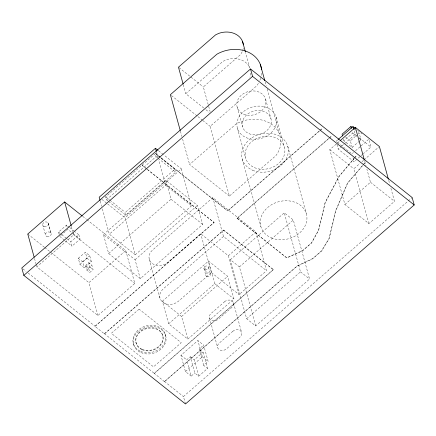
<?xml version="1.0" encoding="UTF-8"?>
<svg xmlns="http://www.w3.org/2000/svg" width="436" height="436" viewBox="0 0 436 436"><rect width="100%" height="100%" fill="white"/><g stroke="black" fill="none" stroke-linecap="round" stroke-linejoin="round"><path stroke-width="0.33" stroke-dasharray="2.18 1.64" d="M328.973 138.217L237.02 218.218L286.719 257.758L302.557 250.618L311.527 242.814L318.618 230.006L325.142 202.451L339.115 176.182L354.179 158.263M237.02 218.218L286.779 257.965L302.617 250.825L311.582 243.021L318.672 230.213L325.202 202.658L339.175 176.389L354.239 158.47M362.883 165.348L347.645 183.131L335.687 210.997L329.158 238.552L321.61 251L312.645 258.804L297.134 266.205L164.47 381.631L297.08 265.998L312.585 258.597L321.555 250.793L329.104 238.345L335.627 210.79L347.585 182.918L362.823 165.14M242.182 51.813L240.558 54.582L203.334 86.966L208.506 105.73M354.61 157.75L356.762 155.189M354.67 157.957L356.822 155.401M363.259 164.628L365.433 162.088M363.313 164.835L365.929 161.789M203.765 108.019L185.769 93.707L222.992 61.323L226.246 59.846A19.119 15.511 -15.4 0 1 249.839 67.983L245.561 52.456M59.22 234.541L58.544 232.077L66.61 225.058L69.28 227.178M60.735 235.511L67.798 229.363L72.599 233.184M108.084 201.04L106.493 199.775L105.681 196.821L155.243 153.701L158.421 156.224M106.493 199.775L156.055 156.655L155.243 153.701M86.96 219.711L125.759 250.575L134.806 283.422L97.942 315.495L36.82 266.876L73.684 234.797L72.976 232.225M78.872 234.808L80.061 239.119L71.989 246.138L70.801 241.833L78.872 234.808L75.139 231.843M229.374 196.107L189.595 164.465L236.127 123.977A30.215 24.509 -15.4 0 1 272.811 125.187A30.215 24.509 -15.4 0 1 275.906 155.625L229.374 196.107L210.157 126.331L256.69 85.848A30.215 24.509 -15.4 0 0 258.87 82.431M174.831 169.282L175.643 172.236L126.08 215.357L125.268 212.403L174.831 169.282L158.949 156.649M103.425 234.563L165.811 180.281L197.443 205.438L202.658 224.382L140.272 278.664L108.64 253.507L103.425 234.563L135.056 259.72L140.272 278.664M78.289 258.357L85.342 252.221L89.707 255.692L91.353 261.676L84.301 267.813L79.941 264.341L78.289 258.357L82.655 261.829L84.301 267.813M181.338 168.868L191.518 205.819L135.242 254.782L125.061 217.831L181.338 168.868L163.903 154.998M135.242 254.782L109.349 234.181L165.625 185.218L158.66 159.941M82.655 261.829L89.707 255.692M79.941 264.341L86.993 258.21L85.342 252.221M85.483 265.535L88.764 262.679L91.843 265.126L93.075 269.595L89.794 272.451L86.71 270.004L85.483 265.535L88.562 267.982L89.794 272.451M88.562 267.982L91.843 265.126M86.71 270.004L89.996 267.148L88.764 262.679M108.64 253.507L171.032 199.225L165.811 180.281M97.942 315.495L88.895 282.648L125.759 250.575M135.056 259.72L197.443 205.438M212.79 197.65L152.518 250.09A11.363 9.216 -15.4 0 0 152.017 263.322A11.363 9.216 -15.4 0 0 167.882 262.314L200.718 233.745L228.388 255.752L239.086 294.583L266.516 270.718L255.823 231.887L212.79 197.65L223.483 236.481L266.516 270.718M104.411 333.856L223.592 230.164L104.411 333.856L94.972 326.346L214.092 222.447L142.038 165.124M319.588 130.92L227.641 210.92L322.613 128.026M94.972 326.346L214.092 222.447M320.1 130.473L322.673 128.233M329.485 137.771L332.052 135.536M237.08 218.431L332.112 135.743M223.483 236.481L163.217 288.921A11.363 9.216 -15.4 0 0 162.715 302.153A11.363 9.216 -15.4 0 0 178.58 301.14L211.416 272.576L200.718 233.745M337.611 139.951L336.08 141.286L351.917 153.886L353.454 152.551M390.901 188.292L394.498 201.345L368.916 223.603L344.903 204.5L329.801 149.673L339.524 141.22M359.52 140.981L352.168 147.384L343.879 140.79L352.708 133.111L352.212 131.312M162.383 301.205L208.528 261.06L227.717 276.326L233.952 298.954L187.807 339.104L168.618 323.839L162.383 301.205L181.578 316.476L187.807 339.104M362.774 154.175L354.081 161.74L338.243 149.139L341.312 146.469M341.819 146.027L355.117 134.457L353.852 129.879M352.168 147.384L350.348 140.79L356.234 135.672M358.196 133.966L359.177 133.111L357.624 131.874M360.011 140.555L360.992 139.705L359.177 133.111M228.388 255.752L255.823 231.887M355.498 150.774L360.61 146.327M361.122 145.88L368.791 139.209L370.954 147.057L363.286 153.734M230.371 259.714L284.261 212.828L293.314 220.027L309.571 279.045L255.681 325.937L246.629 318.732L230.371 259.714L239.424 266.914L255.681 325.937M168.618 323.839L214.763 283.689L208.528 261.06M181.578 316.476L227.717 276.326M239.424 266.914L293.314 220.027M368.916 223.603L353.814 168.781L359.956 163.44M362 161.658L363.537 160.323M364.049 159.876L378.884 146.97M344.903 204.5L370.48 182.243L366.889 169.19M164.47 381.631L154.213 373.309L273.394 269.617L223.532 229.957M154.273 373.516L273.394 269.617M191.191 376.143L185.431 371.559L180.945 355.28L197.884 340.543L203.645 345.127L208.13 361.406L203.634 365.313L207.58 368.447L198.712 376.164L194.767 373.025L190.287 356.746L186.706 359.863L191.191 376.143L194.767 373.025M203.634 365.313L199.154 349.034L203.645 345.127M198.712 376.164L194.227 359.885L203.094 352.168L199.154 349.034M185.431 371.559L202.369 356.822L197.884 340.543M246.629 318.732L300.518 271.846L284.261 212.828M185.474 403.959L183.436 396.553L412.162 197.552M357.705 130.386L361.929 133.748M353.999 128.991L355.553 130.228M355.117 134.457L357.226 136.141M359.34 137.82L370.954 147.057M352.708 133.111L356.85 136.408M358.921 138.054L360.992 139.705M345.688 137.084L350.348 140.79M329.801 149.673L353.814 168.781M370.48 182.243L394.498 201.345M178.994 67.602L203.334 86.966M205.879 109.703L209.057 112.232M171.435 95.528L197.426 116.205M197.955 116.625L202.2 120.004M202.729 120.423L210.157 126.331M158.617 150.796L163.375 154.578M155.527 153.39L160.295 157.183M160.824 157.609L227.581 210.713M155.581 153.597L227.641 210.92M156.055 156.655L157.647 157.914M158.175 158.339L175.643 172.236M300.518 271.846L309.571 279.045M142.092 165.337L146.861 169.13M147.39 169.55L214.152 222.654M223.592 230.164L273.448 269.824M165.625 185.218L191.518 205.819M171.032 199.225L202.658 224.382M211.416 272.576L239.086 294.583M105.681 196.821L109.387 199.77M109.916 200.189L125.268 212.403M214.763 283.689L233.952 298.954M108.613 201.459L126.08 215.357M101.811 199.339L107.098 203.541M107.627 203.961L125.061 217.831M82.709 216.327L86.432 219.286M69.809 227.597L74.611 231.418M73.128 233.603L80.061 239.119M73.684 234.797L134.806 283.422M58.544 232.077L61.209 234.197M61.738 234.623L66.539 238.438M67.073 238.863L70.801 241.833M59.727 236.388L65.057 240.628M65.591 241.054L71.989 246.138M86.993 258.21L91.353 261.676M89.996 267.148L93.075 269.595M202.369 356.822L208.13 361.406M190.287 356.746L194.227 359.885M180.945 355.28L186.706 359.863M27.773 234.028L44.249 247.136M44.783 247.555L50.096 251.785M50.631 252.21L88.895 282.648M22.857 268.816L26.04 271.345M28.16 273.034L94.917 326.139M104.357 333.649L154.213 373.309M164.416 381.424L183.436 396.553M388.743 180.46L389.822 184.379M364.73 161.358L365.989 165.925M353.002 157.816L354.081 161.74M343.383 138.991L343.879 140.79M336.979 144.556L338.243 149.139M287.744 146.229L306.35 213.771M276.108 117.197L284.365 147.188M265.132 81.897L266.211 85.81M267.11 89.075L279.503 134.07M265.557 99.065L270.958 118.663M237.151 107.152L242.552 126.751M237.402 128.217L245.664 158.203M242.285 159.162L260.892 226.709M208.68 106.373L210.108 111.551M183.273 84.649L185.769 93.707M233.505 302.976L241.669 332.613M180.433 131.203L181.872 136.419M182.591 139.03L189.595 164.465M208.533 267.263L210.43 274.14M204.642 266.636L206.539 273.514M203.961 268.565L205.857 275.443M209.465 317.888L217.629 347.525M156.519 152.164L157.946 157.347M203.094 352.168L207.58 368.447M149.275 259.311L159.968 298.142M165.358 334.461L165.696 335.676M162.672 335.23L162.802 335.709M100.242 201.127L101.67 206.31M102.384 208.904L109.349 234.181M136.043 342.81L136.174 343.285M133.351 343.573L133.683 344.789M71.379 226.426L72.801 231.581M66.61 225.058L67.291 227.516M48.336 223.45L51.099 233.473M48.123 222.992L50.881 233.015M42.701 224.818L45.458 234.84M34.515 258.499L35.932 263.655M36.112 264.298L36.82 266.876M243.228 48.325A19.119 15.511 -15.4 0 1 242.629 50.663M250.711 73.09A19.119 15.511 -15.4 0 1 249.937 77.194M261.616 73.292A30.215 24.509 -15.4 0 1 260.832 77.613M260.646 78.229A30.215 24.509 -15.4 0 1 259.731 80.655M139.1 309.151L111.338 333.306L153.51 366.85L181.267 342.701L139.1 309.151M224.769 301.57L210.986 313.555A5.336 4.327 -15.4 0 0 210.752 319.768A5.336 4.327 -15.4 0 0 218.202 319.294L231.979 307.309A5.336 4.327 -15.4 0 0 232.214 301.096A5.336 4.327 -15.4 0 0 224.769 301.57M232.928 331.207L219.15 343.192A5.336 4.327 -15.4 0 0 218.916 349.405A5.336 4.327 -15.4 0 0 226.366 348.931L240.143 336.946A5.336 4.327 -15.4 0 0 240.378 330.733A5.336 4.327 -15.4 0 0 232.928 331.207M271.317 237.833A23.631 19.168 -15.4 0 0 306.949 218.758A23.631 19.168 -15.4 0 0 272.593 204.13A23.631 19.168 -15.4 0 0 271.317 237.833M243.67 114.101A14.77 11.979 -15.4 0 0 265.938 102.182A14.77 11.979 -15.4 0 0 244.465 93.042A14.77 11.979 -15.4 0 0 243.67 114.101M249.065 133.699A14.77 11.979 -15.4 0 0 271.334 121.78A14.77 11.979 -15.4 0 0 249.861 112.641A14.77 11.979 -15.4 0 0 249.065 133.699M246.28 137.683A20.121 16.317 -15.4 0 0 276.62 121.442A20.121 16.317 -15.4 0 0 247.365 108.989A20.121 16.317 -15.4 0 0 246.28 137.683M254.542 167.675A20.121 16.317 -15.4 0 0 284.882 151.434A20.121 16.317 -15.4 0 0 255.627 138.98A20.121 16.317 -15.4 0 0 254.542 167.675M252.711 170.291A23.631 19.168 -15.4 0 0 288.349 151.21A23.631 19.168 -15.4 0 0 253.986 136.588A23.631 19.168 -15.4 0 0 252.711 170.291M46.974 236.546A2.91 2.36 -15.4 0 0 51.186 233.969A2.91 2.36 -15.4 0 0 46.788 232.432A2.91 2.36 -15.4 0 0 46.974 236.546M206.904 276.56A2.376 1.929 -15.4 0 0 210.49 274.642A2.376 1.929 -15.4 0 0 207.035 273.17A2.376 1.929 -15.4 0 0 206.904 276.56M44.216 226.524A2.91 2.36 -15.4 0 0 48.423 223.946A2.91 2.36 -15.4 0 0 44.025 222.409A2.91 2.36 -15.4 0 0 44.216 226.524M205.013 269.682A2.376 1.929 -15.4 0 0 208.599 267.764A2.376 1.929 -15.4 0 0 205.138 266.292A2.376 1.929 -15.4 0 0 205.013 269.682M141.024 352.62A16.639 13.494 -15.4 0 0 166.121 339.186A16.639 13.494 -15.4 0 0 141.923 328.886A16.639 13.494 -15.4 0 0 141.024 352.62M142.278 349.803A13.843 11.227 -15.4 0 0 163.157 338.63A13.843 11.227 -15.4 0 0 143.024 330.057A13.843 11.227 -15.4 0 0 142.278 349.803M140.692 351.405A16.639 13.494 -15.4 0 0 165.784 337.976A16.639 13.494 -15.4 0 0 141.591 327.676A16.639 13.494 -15.4 0 0 140.692 351.405M142.147 349.323A13.843 11.227 -15.4 0 0 163.026 338.151A13.843 11.227 -15.4 0 0 142.894 329.583A13.843 11.227 -15.4 0 0 142.147 349.323"/><path stroke-width="0.65" d="M82.181 215.907L64.637 201.955L27.773 234.028L34.161 257.213M158.088 150.376L155.45 148.273L99.174 197.236L100.067 200.478M250.526 68.97L21.8 267.976L23.838 275.383L185.474 403.959L414.2 204.958L412.162 197.552L250.526 68.97L252.564 76.376L414.2 204.958M23.838 275.383L252.564 76.376M351.928 127.345L350.893 126.522L342.064 134.201L342.56 135.999M338.123 139.509L352.953 126.609L355.062 128.288M340.031 140.774L355.378 127.421L379.396 146.523L388.383 179.158M355.378 127.421L364.371 160.05M352.953 126.609L353.672 129.225M350.893 126.522L351.383 128.315M260.281 64.294L264.772 80.595M242.53 41.458L245.381 51.808M183.098 84.001L178.466 67.182L215.684 34.798L218.937 33.321A19.119 15.511 -15.4 0 1 243.348 44.815M180.253 130.549L170.372 94.683L216.905 54.2A30.215 24.509 -15.4 0 1 261.573 69.602M155.45 148.273L156.339 151.515M64.637 201.955L71.204 225.783"/></g></svg>
